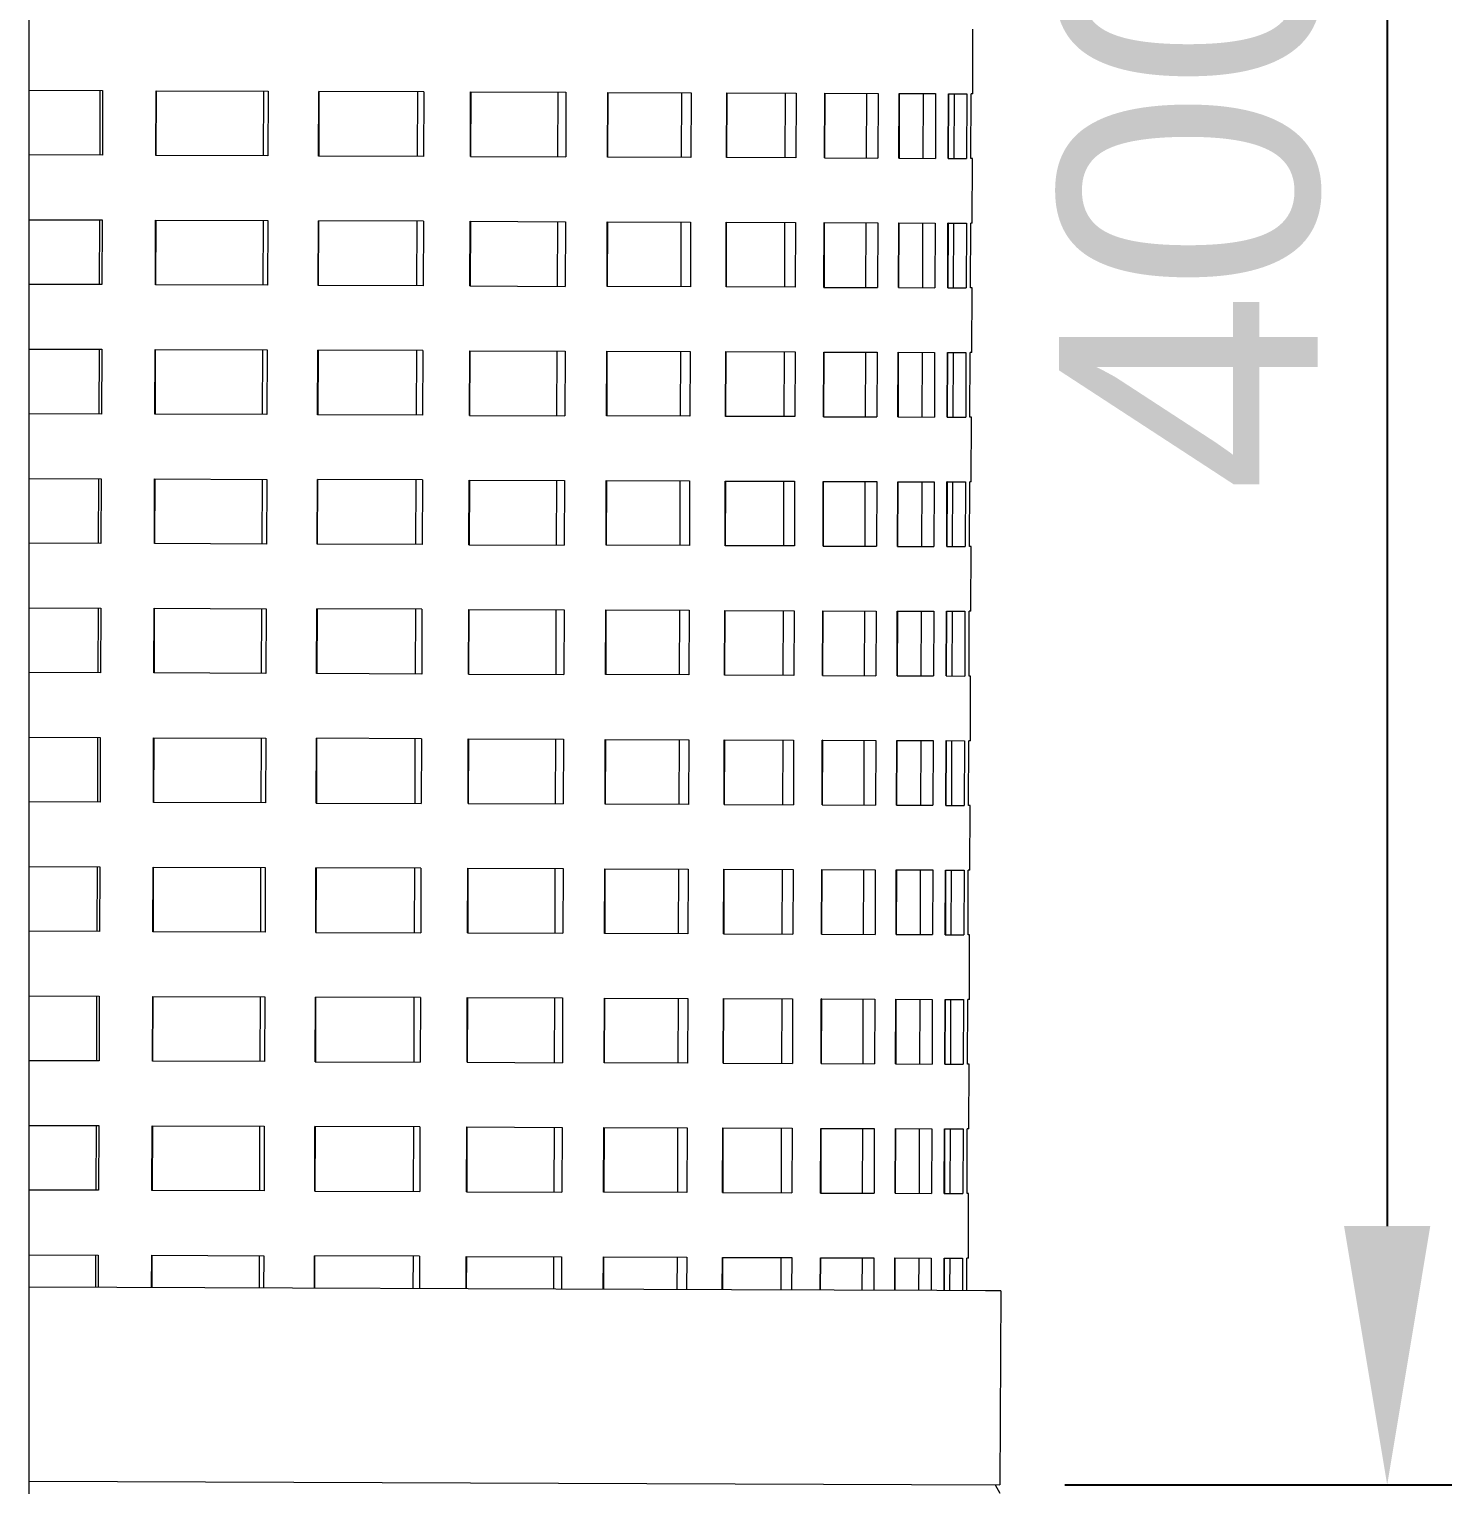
# Model space of a CAD drawing. Header units: millimetres. Extents: x 311 to 4068, y 1050 to 3803.
# Drawn here: x 2647.1 to 2866.9, y 2940.2 to 3165.2 of the extents above; entities that cross this region are included whole.
import ezdxf

# ---------------------------------------------------------------- set-up
doc = ezdxf.new("R2010")
doc.units = ezdxf.units.MM
doc.layers.add('ZANO_R', color=7, linetype='Continuous', lineweight=0)
doc.layers.add('ZANO_W', color=1, linetype='Continuous', lineweight=0)
doc.styles.get("Standard").update_dxf_attribs({"font": 'ARIALUNI.TTF'})
doc.dimstyles.new('pl i ang', dxfattribs={"dimtxt": 50, "dimasz": 50, "dimexe": 1.25, "dimexo": 0.625, "dimgap": 10, "dimtad": 1, "dimtoh": 1, "dimtxsty": 'Standard', "dimcen": 2.5, "dimclrd": 1, "dimclre": 1, "dimclrt": 1, "dimadec": 0, "dimazin": 0, "dimtfac": 1, "dimtmove": 0, "dimatfit": 3, "dimfxl": 1, "dimarcsym": 1})

# ---------------------------------------------------------------- blocks, each defined once
blk = doc.blocks.new('*D408')
at = {"layer": 'ZANO_W', "color": 1, "lineweight": -2}
for p, q in [((2808.58, 3340.21), (2866.94, 3340.21)), ((2856.94, 3300.21), (2856.94, 2980.21)), ((2807.1, 2940.21), (2866.94, 2940.21))]:
    blk.add_line(p, q, dxfattribs=at)
at = {"layer": 'ZANO_W', "color": 1}
for points in [[(2863.6, 3300.21), (2850.27, 3300.21), (2856.94, 3340.21)], [(2850.27, 2980.21), (2863.6, 2980.21), (2856.94, 2940.21)]]:
    blk.add_solid(points, dxfattribs=at)
at = {"layer": 'ZANO_W', "color": 1, "insert": (2826.5, 3140.21), "char_height": 40, "attachment_point": 5, "rotation": 90}
blk.add_mtext('400', dxfattribs=at)

msp = doc.modelspace()

# ---------------------------------------------------------------- linework, layer by layer
at = {"layer": 'ZANO_R'}
for p, q in [((2647.06, 2693.42), (2647.06, 3391.42)), ((2792.9, 3155.23), (2792.93, 3165.23)), ((2647.06, 3155.77), (2658.43, 3155.73)), ((2658.01, 3155.73), (2657.98, 3145.73)), ((2658.43, 3155.73), (2658.4, 3145.73)), ((2666.64, 3145.7), (2666.68, 3155.7)), ((2666.71, 3155.7), (2666.67, 3145.7)), ((2666.68, 3155.7), (2684, 3155.63)), ((2683.28, 3155.64), (2683.25, 3145.64)), ((2684, 3155.63), (2683.96, 3145.63)), ((2691.8, 3145.6), (2691.84, 3155.6)), ((2691.86, 3155.6), (2691.82, 3145.6)), ((2708.07, 3155.54), (2691.84, 3155.6)), ((2707.06, 3155.55), (2707.03, 3145.55)), ((2708.07, 3155.54), (2708.03, 3145.54)), ((2715.26, 3145.52), (2715.3, 3155.52)), ((2715.32, 3155.52), (2715.28, 3145.52)), ((2715.3, 3155.52), (2730.03, 3155.46)), ((2728.77, 3155.47), (2728.73, 3145.47)), ((2730.03, 3155.46), (2730, 3145.46)), ((2736.44, 3145.44), (2736.48, 3155.44)), ((2736.5, 3155.44), (2736.46, 3145.44)), ((2736.48, 3155.44), (2749.36, 3155.39)), ((2747.87, 3155.4), (2747.84, 3145.4)), ((2749.36, 3155.39), (2749.32, 3145.39)), ((2754.83, 3145.37), (2754.87, 3155.37)), ((2754.89, 3155.37), (2754.85, 3145.37)), ((2754.87, 3155.37), (2765.58, 3155.33)), ((2763.9, 3155.34), (2763.86, 3145.34)), ((2765.58, 3155.33), (2765.54, 3145.33)), ((2769.97, 3145.31), (2770.01, 3155.31)), ((2770.02, 3155.31), (2769.98, 3145.31)), ((2770.02, 3155.31), (2770.01, 3155.31)), ((2770.02, 3155.31), (2778.28, 3155.28)), ((2776.45, 3155.29), (2776.41, 3145.29)), ((2778.28, 3155.28), (2778.24, 3145.28)), ((2781.49, 3145.27), (2781.52, 3155.27)), ((2781.53, 3155.27), (2781.5, 3145.27)), ((2781.52, 3155.27), (2787.15, 3155.25)), ((2785.22, 3155.26), (2785.18, 3145.26)), ((2787.15, 3155.25), (2787.12, 3145.25)), ((2789.1, 3145.24), (2789.13, 3155.24)), ((2789.14, 3155.24), (2789.1, 3145.24)), ((2789.14, 3155.24), (2789.13, 3155.24)), ((2789.14, 3155.24), (2791.98, 3155.23)), ((2790, 3155.24), (2789.96, 3145.24)), ((2791.98, 3155.23), (2791.95, 3145.23)), ((2792.61, 3145.23), (2792.65, 3155.23)), ((2792.89, 3155.23), (2792.65, 3155.23)), ((2792.89, 3155.23), (2792.89, 3155.23)), ((2658.4, 3145.73), (2647.06, 3145.77)), ((2683.96, 3145.63), (2666.64, 3145.7)), ((2708.03, 3145.54), (2691.8, 3145.6)), ((2715.26, 3145.52), (2730, 3145.46)), ((2749.32, 3145.39), (2736.44, 3145.44)), ((2765.54, 3145.33), (2754.83, 3145.37)), ((2769.97, 3145.31), (2778.24, 3145.28)), ((2781.49, 3145.27), (2787.12, 3145.25)), ((2789.1, 3145.24), (2791.95, 3145.23)), ((2792.85, 3145.23), (2792.61, 3145.23)), ((2792.82, 3135.23), (2792.86, 3145.23)), ((2792.85, 3145.23), (2792.86, 3145.23)), ((2647.06, 3135.77), (2658.36, 3135.73)), ((2657.94, 3135.73), (2657.9, 3125.73)), ((2658.36, 3135.73), (2658.32, 3125.73)), ((2666.57, 3125.7), (2666.6, 3135.7)), ((2666.63, 3135.7), (2666.59, 3125.7)), ((2666.6, 3135.7), (2683.93, 3135.63)), ((2683.21, 3135.64), (2683.17, 3125.64)), ((2683.93, 3135.63), (2683.89, 3125.63)), ((2691.72, 3125.6), (2691.76, 3135.6)), ((2691.79, 3135.6), (2691.75, 3125.6)), ((2707.99, 3135.54), (2691.76, 3135.6)), ((2706.99, 3135.55), (2706.95, 3125.55)), ((2707.99, 3135.54), (2707.95, 3125.54)), ((2715.18, 3125.52), (2715.22, 3135.52)), ((2715.25, 3135.52), (2715.21, 3125.52)), ((2715.22, 3135.52), (2729.96, 3135.46)), ((2728.7, 3135.47), (2728.66, 3125.47)), ((2729.96, 3135.46), (2729.92, 3125.46)), ((2736.37, 3125.44), (2736.41, 3135.44)), ((2736.43, 3135.44), (2736.39, 3125.44)), ((2736.41, 3135.44), (2749.29, 3135.39)), ((2747.8, 3135.4), (2747.76, 3125.4)), ((2749.29, 3135.39), (2749.25, 3125.39)), ((2754.76, 3125.37), (2754.79, 3135.37)), ((2754.81, 3135.37), (2754.78, 3125.37)), ((2754.79, 3135.37), (2765.5, 3135.33)), ((2763.82, 3135.34), (2763.79, 3125.34)), ((2765.5, 3135.33), (2765.46, 3125.33)), ((2769.9, 3125.31), (2769.93, 3135.31)), ((2769.95, 3135.31), (2769.91, 3125.31)), ((2769.95, 3135.31), (2769.93, 3135.31)), ((2769.95, 3135.31), (2778.2, 3135.28)), ((2776.38, 3135.29), (2776.34, 3125.29)), ((2778.2, 3135.28), (2778.17, 3125.28)), ((2781.41, 3125.27), (2781.45, 3135.27)), ((2781.46, 3135.27), (2781.42, 3125.27)), ((2781.45, 3135.27), (2787.08, 3135.25)), ((2785.15, 3135.26), (2785.11, 3125.26)), ((2787.08, 3135.25), (2787.04, 3125.25)), ((2789.02, 3125.24), (2789.06, 3135.24)), ((2789.07, 3135.24), (2789.03, 3125.24)), ((2789.07, 3135.24), (2789.06, 3135.24)), ((2789.07, 3135.24), (2791.91, 3135.23)), ((2789.92, 3135.24), (2789.88, 3125.24)), ((2791.91, 3135.23), (2791.87, 3125.23)), ((2792.54, 3125.23), (2792.58, 3135.23)), ((2792.82, 3135.23), (2792.58, 3135.23)), ((2792.82, 3135.23), (2792.82, 3135.23)), ((2658.32, 3125.73), (2647.06, 3125.77)), ((2683.89, 3125.63), (2666.57, 3125.7)), ((2707.95, 3125.54), (2691.72, 3125.6)), ((2715.18, 3125.52), (2729.92, 3125.46)), ((2749.25, 3125.39), (2736.37, 3125.44)), ((2765.46, 3125.33), (2754.76, 3125.37)), ((2769.9, 3125.31), (2778.17, 3125.28)), ((2781.41, 3125.27), (2787.04, 3125.25)), ((2789.02, 3125.24), (2791.87, 3125.23)), ((2792.78, 3125.23), (2792.54, 3125.23)), ((2792.75, 3115.23), (2792.78, 3125.23)), ((2792.78, 3125.23), (2792.78, 3125.23)), ((2647.06, 3115.77), (2658.28, 3115.73)), ((2657.87, 3115.73), (2657.83, 3105.73)), ((2658.28, 3115.73), (2658.25, 3105.73)), ((2666.49, 3105.7), (2666.53, 3115.7)), ((2666.56, 3115.7), (2666.52, 3105.7)), ((2666.53, 3115.7), (2683.85, 3115.63)), ((2683.13, 3115.64), (2683.1, 3105.64)), ((2683.85, 3115.63), (2683.82, 3105.63)), ((2691.65, 3105.6), (2691.69, 3115.6)), ((2691.71, 3115.6), (2691.68, 3105.6)), ((2707.92, 3115.54), (2691.69, 3115.6)), ((2706.91, 3115.55), (2706.88, 3105.55)), ((2707.92, 3115.54), (2707.88, 3105.54)), ((2715.11, 3105.52), (2715.15, 3115.52)), ((2715.17, 3115.52), (2715.13, 3105.52)), ((2715.15, 3115.52), (2729.88, 3115.46)), ((2728.62, 3115.47), (2728.59, 3105.47)), ((2729.88, 3115.46), (2729.85, 3105.46)), ((2736.29, 3105.44), (2736.33, 3115.44)), ((2736.35, 3115.44), (2736.32, 3105.44)), ((2736.33, 3115.44), (2749.21, 3115.39)), ((2747.72, 3115.4), (2747.69, 3105.4)), ((2749.21, 3115.39), (2749.18, 3105.39)), ((2754.68, 3105.37), (2754.72, 3115.37)), ((2754.74, 3115.37), (2754.7, 3105.37)), ((2754.72, 3115.37), (2765.43, 3115.33)), ((2763.75, 3115.34), (2763.71, 3105.34)), ((2765.43, 3115.33), (2765.39, 3105.33)), ((2769.82, 3105.31), (2769.86, 3115.31)), ((2769.87, 3115.31), (2769.84, 3105.31)), ((2769.87, 3115.31), (2769.86, 3115.31)), ((2769.87, 3115.31), (2778.13, 3115.28)), ((2776.3, 3115.29), (2776.26, 3105.29)), ((2778.13, 3115.28), (2778.09, 3105.28)), ((2781.34, 3105.27), (2781.37, 3115.27)), ((2781.38, 3115.27), (2781.35, 3105.27)), ((2781.37, 3115.27), (2787, 3115.25)), ((2785.07, 3115.26), (2785.03, 3105.26)), ((2787, 3115.25), (2786.97, 3105.25)), ((2788.95, 3105.24), (2788.98, 3115.24)), ((2788.99, 3115.24), (2788.95, 3105.24)), ((2788.99, 3115.24), (2788.98, 3115.24)), ((2788.99, 3115.24), (2791.84, 3115.23)), ((2789.85, 3115.24), (2789.81, 3105.24)), ((2791.84, 3115.23), (2791.8, 3105.23)), ((2792.46, 3105.23), (2792.5, 3115.23)), ((2792.74, 3115.23), (2792.5, 3115.23)), ((2792.74, 3115.23), (2792.75, 3115.23)), ((2658.25, 3105.73), (2647.06, 3105.77)), ((2683.82, 3105.63), (2666.49, 3105.7)), ((2707.88, 3105.54), (2691.65, 3105.6)), ((2715.11, 3105.52), (2729.85, 3105.46)), ((2749.18, 3105.39), (2736.29, 3105.44)), ((2765.39, 3105.33), (2754.68, 3105.37)), ((2769.82, 3105.31), (2778.09, 3105.28)), ((2781.34, 3105.27), (2786.97, 3105.25)), ((2788.95, 3105.24), (2791.8, 3105.23)), ((2792.71, 3105.23), (2792.46, 3105.23)), ((2792.67, 3095.23), (2792.71, 3105.23)), ((2792.71, 3105.23), (2792.71, 3105.23)), ((2647.06, 3095.77), (2658.21, 3095.73)), ((2657.79, 3095.73), (2657.75, 3085.73)), ((2658.21, 3095.73), (2658.17, 3085.73)), ((2666.42, 3085.7), (2666.46, 3095.7)), ((2666.48, 3095.7), (2666.45, 3085.7)), ((2666.46, 3095.7), (2683.78, 3095.63)), ((2683.06, 3095.64), (2683.02, 3085.64)), ((2683.78, 3095.63), (2683.74, 3085.63)), ((2691.58, 3085.6), (2691.61, 3095.6)), ((2691.64, 3095.6), (2691.6, 3085.6)), ((2707.84, 3095.54), (2691.61, 3095.6)), ((2706.84, 3095.55), (2706.8, 3085.55)), ((2707.84, 3095.54), (2707.81, 3085.54)), ((2715.04, 3085.52), (2715.07, 3095.52)), ((2715.1, 3095.52), (2715.06, 3085.52)), ((2715.07, 3095.52), (2729.81, 3095.46)), ((2728.55, 3095.47), (2728.51, 3085.47)), ((2729.81, 3095.46), (2729.77, 3085.46)), ((2736.22, 3085.44), (2736.26, 3095.44)), ((2736.28, 3095.44), (2736.24, 3085.44)), ((2736.26, 3095.44), (2749.14, 3095.39)), ((2747.65, 3095.4), (2747.61, 3085.4)), ((2749.14, 3095.39), (2749.1, 3085.39)), ((2754.61, 3085.37), (2754.65, 3095.37)), ((2754.66, 3095.37), (2754.63, 3085.37)), ((2754.65, 3095.37), (2765.35, 3095.33)), ((2763.67, 3095.34), (2763.64, 3085.34)), ((2765.35, 3095.33), (2765.32, 3085.33)), ((2769.75, 3085.31), (2769.78, 3095.31)), ((2769.8, 3095.31), (2769.76, 3085.31)), ((2769.8, 3095.31), (2769.78, 3095.31)), ((2769.8, 3095.31), (2778.05, 3095.28)), ((2776.23, 3095.29), (2776.19, 3085.29)), ((2778.05, 3095.28), (2778.02, 3085.28)), ((2781.26, 3085.27), (2781.3, 3095.27)), ((2781.31, 3095.27), (2781.27, 3085.27)), ((2781.3, 3095.27), (2786.93, 3095.25)), ((2785, 3095.26), (2784.96, 3085.26)), ((2786.93, 3095.25), (2786.89, 3085.25)), ((2788.87, 3085.24), (2788.91, 3095.24)), ((2788.92, 3095.24), (2788.88, 3085.24)), ((2788.92, 3095.24), (2788.91, 3095.24)), ((2788.92, 3095.24), (2791.76, 3095.23)), ((2789.77, 3095.24), (2789.73, 3085.24)), ((2791.76, 3095.23), (2791.72, 3085.23)), ((2792.39, 3085.23), (2792.43, 3095.23)), ((2792.67, 3095.23), (2792.43, 3095.23)), ((2792.67, 3095.23), (2792.67, 3095.23)), ((2658.17, 3085.73), (2647.06, 3085.77)), ((2683.74, 3085.63), (2666.42, 3085.7)), ((2707.81, 3085.54), (2691.58, 3085.6)), ((2715.04, 3085.52), (2729.77, 3085.46)), ((2749.1, 3085.39), (2736.22, 3085.44)), ((2765.32, 3085.33), (2754.61, 3085.37)), ((2769.75, 3085.31), (2778.02, 3085.28)), ((2781.26, 3085.27), (2786.89, 3085.25)), ((2788.87, 3085.24), (2791.72, 3085.23)), ((2792.63, 3085.23), (2792.39, 3085.23)), ((2792.6, 3075.23), (2792.63, 3085.23)), ((2792.63, 3085.23), (2792.63, 3085.23)), ((2647.06, 3075.77), (2658.14, 3075.73)), ((2657.72, 3075.73), (2657.68, 3065.73)), ((2658.14, 3075.73), (2658.1, 3065.73)), ((2666.34, 3065.7), (2666.38, 3075.7)), ((2666.41, 3075.7), (2666.37, 3065.7)), ((2666.38, 3075.7), (2683.7, 3075.63)), ((2682.98, 3075.64), (2682.95, 3065.64)), ((2683.7, 3075.63), (2683.67, 3065.63)), ((2691.5, 3065.6), (2691.54, 3075.6)), ((2691.56, 3075.6), (2691.53, 3065.6)), ((2707.77, 3075.54), (2691.54, 3075.6)), ((2706.77, 3075.55), (2706.73, 3065.55)), ((2707.77, 3075.54), (2707.73, 3065.54)), ((2714.96, 3065.52), (2715, 3075.52)), ((2715.02, 3075.52), (2714.98, 3065.52)), ((2715, 3075.52), (2729.73, 3075.46)), ((2728.47, 3075.47), (2728.44, 3065.47)), ((2729.73, 3075.46), (2729.7, 3065.46)), ((2736.15, 3065.44), (2736.18, 3075.44)), ((2736.2, 3075.44), (2736.17, 3065.44)), ((2736.18, 3075.44), (2749.06, 3075.39)), ((2747.58, 3075.4), (2747.54, 3065.4)), ((2749.06, 3075.39), (2749.03, 3065.39)), ((2754.53, 3065.37), (2754.57, 3075.37)), ((2754.59, 3075.37), (2754.55, 3065.37)), ((2754.57, 3075.37), (2765.28, 3075.33)), ((2763.6, 3075.34), (2763.56, 3065.34)), ((2765.28, 3075.33), (2765.24, 3065.33)), ((2769.67, 3065.31), (2769.71, 3075.31)), ((2769.72, 3075.31), (2769.69, 3065.31)), ((2769.72, 3075.31), (2769.71, 3075.31)), ((2769.72, 3075.31), (2777.98, 3075.28)), ((2776.15, 3075.29), (2776.11, 3065.29)), ((2777.98, 3075.28), (2777.94, 3065.28)), ((2781.19, 3065.27), (2781.23, 3075.27)), ((2781.24, 3075.27), (2781.2, 3065.27)), ((2781.23, 3075.27), (2786.86, 3075.25)), ((2784.92, 3075.26), (2784.89, 3065.26)), ((2786.86, 3075.25), (2786.82, 3065.25)), ((2788.8, 3065.24), (2788.84, 3075.24)), ((2788.84, 3075.24), (2788.8, 3065.24)), ((2788.84, 3075.24), (2791.69, 3075.23)), ((2788.84, 3075.24), (2788.84, 3075.24)), ((2789.7, 3075.24), (2789.66, 3065.24)), ((2791.69, 3075.23), (2791.65, 3065.23)), ((2792.32, 3065.23), (2792.35, 3075.23)), ((2792.6, 3075.23), (2792.35, 3075.23)), ((2792.6, 3075.23), (2792.6, 3075.23)), ((2658.1, 3065.73), (2647.06, 3065.77)), ((2683.67, 3065.63), (2666.34, 3065.7)), ((2707.73, 3065.54), (2691.5, 3065.6)), ((2714.96, 3065.52), (2729.7, 3065.46)), ((2749.03, 3065.39), (2736.15, 3065.44)), ((2765.24, 3065.33), (2754.53, 3065.37)), ((2769.67, 3065.31), (2777.94, 3065.28)), ((2781.19, 3065.27), (2786.82, 3065.25)), ((2788.8, 3065.24), (2791.65, 3065.23)), ((2792.56, 3065.23), (2792.32, 3065.23)), ((2792.52, 3055.23), (2792.56, 3065.23)), ((2792.56, 3065.23), (2792.56, 3065.23)), ((2647.06, 3055.77), (2658.06, 3055.73)), ((2657.64, 3055.73), (2657.61, 3045.73)), ((2658.06, 3055.73), (2658.02, 3045.73)), ((2666.27, 3045.7), (2666.31, 3055.7)), ((2666.33, 3055.7), (2666.3, 3045.7)), ((2666.31, 3055.7), (2683.63, 3055.63)), ((2682.91, 3055.64), (2682.87, 3045.64)), ((2683.63, 3055.63), (2683.59, 3045.63)), ((2691.43, 3045.6), (2691.46, 3055.6)), ((2691.49, 3055.6), (2691.45, 3045.6)), ((2707.69, 3055.54), (2691.46, 3055.6)), ((2706.69, 3055.55), (2706.65, 3045.55)), ((2707.69, 3055.54), (2707.66, 3045.54)), ((2714.89, 3045.52), (2714.92, 3055.52)), ((2714.95, 3055.52), (2714.91, 3045.52)), ((2714.92, 3055.52), (2729.66, 3055.46)), ((2728.4, 3055.47), (2728.36, 3045.47)), ((2729.66, 3055.46), (2729.62, 3045.46)), ((2736.07, 3045.44), (2736.11, 3055.44)), ((2736.13, 3055.44), (2736.09, 3045.44)), ((2736.11, 3055.44), (2748.99, 3055.39)), ((2747.5, 3055.4), (2747.46, 3045.4)), ((2748.99, 3055.39), (2748.95, 3045.39)), ((2754.46, 3045.37), (2754.5, 3055.37)), ((2754.51, 3055.37), (2754.48, 3045.37)), ((2754.5, 3055.37), (2765.2, 3055.33)), ((2763.53, 3055.34), (2763.49, 3045.34)), ((2765.2, 3055.33), (2765.17, 3045.33)), ((2769.6, 3045.31), (2769.64, 3055.31)), ((2769.65, 3055.31), (2769.61, 3045.31)), ((2769.65, 3055.31), (2769.64, 3055.31)), ((2769.65, 3055.31), (2777.91, 3055.28)), ((2776.08, 3055.29), (2776.04, 3045.29)), ((2777.91, 3055.28), (2777.87, 3045.28)), ((2781.11, 3045.27), (2781.15, 3055.27)), ((2781.16, 3055.27), (2781.12, 3045.27)), ((2781.15, 3055.27), (2786.78, 3055.25)), ((2784.85, 3055.26), (2784.81, 3045.26)), ((2786.78, 3055.25), (2786.74, 3045.25)), ((2788.72, 3045.24), (2788.76, 3055.24)), ((2788.77, 3055.24), (2788.73, 3045.24)), ((2788.77, 3055.24), (2788.76, 3055.24)), ((2788.77, 3055.24), (2791.61, 3055.23)), ((2789.62, 3055.24), (2789.59, 3045.24)), ((2791.61, 3055.23), (2791.57, 3045.23)), ((2792.24, 3045.23), (2792.28, 3055.23)), ((2792.52, 3055.23), (2792.28, 3055.23)), ((2792.52, 3055.23), (2792.52, 3055.23)), ((2658.02, 3045.73), (2647.06, 3045.77)), ((2683.59, 3045.63), (2666.27, 3045.7)), ((2691.43, 3045.6), (2707.66, 3045.54)), ((2714.89, 3045.52), (2729.62, 3045.46)), ((2748.95, 3045.39), (2736.07, 3045.44)), ((2754.46, 3045.37), (2765.17, 3045.33)), ((2769.6, 3045.31), (2777.87, 3045.28)), ((2781.11, 3045.27), (2786.74, 3045.25)), ((2788.72, 3045.24), (2791.57, 3045.23)), ((2792.48, 3045.23), (2792.24, 3045.23)), ((2792.45, 3035.23), (2792.49, 3045.23)), ((2792.48, 3045.23), (2792.48, 3045.23)), ((2647.06, 3035.77), (2657.99, 3035.73)), ((2657.57, 3035.73), (2657.53, 3025.73)), ((2657.99, 3035.73), (2657.95, 3025.73)), ((2666.19, 3025.7), (2666.23, 3035.7)), ((2666.26, 3035.7), (2666.22, 3025.7)), ((2666.23, 3035.7), (2683.55, 3035.63)), ((2682.84, 3035.64), (2682.8, 3025.64)), ((2683.55, 3035.63), (2683.52, 3025.63)), ((2691.35, 3025.6), (2691.39, 3035.6)), ((2691.42, 3035.6), (2691.38, 3025.6)), ((2707.62, 3035.54), (2691.39, 3035.6)), ((2706.62, 3035.55), (2706.58, 3025.55)), ((2707.62, 3035.54), (2707.58, 3025.54)), ((2714.81, 3025.52), (2714.85, 3035.52)), ((2714.87, 3035.52), (2714.84, 3025.52)), ((2714.85, 3035.52), (2729.59, 3035.46)), ((2728.33, 3035.47), (2728.29, 3025.47)), ((2729.59, 3035.46), (2729.55, 3025.46)), ((2736, 3025.44), (2736.03, 3035.44)), ((2736.06, 3035.44), (2736.02, 3025.44)), ((2736.03, 3035.44), (2748.91, 3035.39)), ((2747.43, 3035.4), (2747.39, 3025.4)), ((2748.91, 3035.39), (2748.88, 3025.39)), ((2754.39, 3025.37), (2754.42, 3035.37)), ((2754.44, 3035.37), (2754.4, 3025.37)), ((2754.42, 3035.37), (2765.13, 3035.33)), ((2763.45, 3035.34), (2763.41, 3025.34)), ((2765.13, 3035.33), (2765.09, 3025.33)), ((2769.52, 3025.31), (2769.56, 3035.31)), ((2769.57, 3035.31), (2769.54, 3025.31)), ((2769.57, 3035.31), (2769.56, 3035.31)), ((2769.57, 3035.31), (2777.83, 3035.28)), ((2776, 3035.29), (2775.97, 3025.29)), ((2777.83, 3035.28), (2777.79, 3025.28)), ((2781.04, 3025.27), (2781.08, 3035.27)), ((2781.09, 3035.27), (2781.05, 3025.27)), ((2781.08, 3035.27), (2786.71, 3035.25)), ((2784.77, 3035.26), (2784.74, 3025.26)), ((2786.71, 3035.25), (2786.67, 3025.25)), ((2788.65, 3025.24), (2788.69, 3035.24)), ((2788.69, 3035.24), (2788.66, 3025.24)), ((2788.69, 3035.24), (2791.54, 3035.23)), ((2788.69, 3035.24), (2788.69, 3035.24)), ((2789.55, 3035.24), (2789.51, 3025.24)), ((2791.54, 3035.23), (2791.5, 3025.23)), ((2792.17, 3025.23), (2792.2, 3035.23)), ((2792.45, 3035.23), (2792.2, 3035.23)), ((2792.45, 3035.23), (2792.45, 3035.23)), ((2657.95, 3025.73), (2647.06, 3025.77)), ((2683.52, 3025.63), (2666.19, 3025.7)), ((2691.35, 3025.6), (2707.58, 3025.54)), ((2714.81, 3025.52), (2729.55, 3025.46)), ((2748.88, 3025.39), (2736, 3025.44)), ((2754.39, 3025.37), (2765.09, 3025.33)), ((2769.52, 3025.31), (2777.79, 3025.28)), ((2781.04, 3025.27), (2786.67, 3025.25)), ((2788.65, 3025.24), (2791.5, 3025.23)), ((2792.41, 3025.23), (2792.17, 3025.23)), ((2792.37, 3015.23), (2792.41, 3025.23)), ((2792.41, 3025.23), (2792.41, 3025.23)), ((2647.06, 3015.77), (2657.91, 3015.73)), ((2657.49, 3015.73), (2657.46, 3005.73)), ((2657.91, 3015.73), (2657.87, 3005.73)), ((2666.12, 3005.7), (2666.16, 3015.7)), ((2666.18, 3015.7), (2666.15, 3005.7)), ((2666.16, 3015.7), (2683.48, 3015.63)), ((2682.76, 3015.64), (2682.72, 3005.64)), ((2683.48, 3015.63), (2683.44, 3005.63)), ((2691.28, 3005.6), (2691.31, 3015.6)), ((2691.34, 3015.6), (2691.3, 3005.6)), ((2707.54, 3015.54), (2691.31, 3015.6)), ((2706.54, 3015.55), (2706.51, 3005.55)), ((2707.54, 3015.54), (2707.51, 3005.54)), ((2714.74, 3005.52), (2714.77, 3015.52)), ((2714.8, 3015.52), (2714.76, 3005.52)), ((2714.77, 3015.52), (2729.51, 3015.46)), ((2728.25, 3015.47), (2728.21, 3005.47)), ((2729.51, 3015.46), (2729.47, 3005.46)), ((2735.92, 3005.44), (2735.96, 3015.44)), ((2735.98, 3015.44), (2735.94, 3005.44)), ((2735.96, 3015.44), (2748.84, 3015.39)), ((2747.35, 3015.4), (2747.32, 3005.4)), ((2748.84, 3015.39), (2748.8, 3005.39)), ((2754.31, 3005.37), (2754.35, 3015.37)), ((2754.37, 3015.37), (2754.33, 3005.37)), ((2754.35, 3015.37), (2765.06, 3015.33)), ((2763.38, 3015.34), (2763.34, 3005.34)), ((2765.06, 3015.33), (2765.02, 3005.33)), ((2769.45, 3005.31), (2769.49, 3015.31)), ((2769.5, 3015.31), (2769.46, 3005.31)), ((2769.5, 3015.31), (2769.49, 3015.31)), ((2769.5, 3015.31), (2777.76, 3015.28)), ((2775.93, 3015.29), (2775.89, 3005.29)), ((2777.76, 3015.28), (2777.72, 3005.28)), ((2780.97, 3005.27), (2781, 3015.27)), ((2781.01, 3015.27), (2780.98, 3005.27)), ((2781, 3015.27), (2786.63, 3015.25)), ((2784.7, 3015.26), (2784.66, 3005.26)), ((2786.63, 3015.25), (2786.6, 3005.25)), ((2788.58, 3005.24), (2788.61, 3015.24)), ((2788.62, 3015.24), (2788.58, 3005.24)), ((2788.62, 3015.24), (2788.61, 3015.24)), ((2788.62, 3015.24), (2791.46, 3015.23)), ((2789.47, 3015.24), (2789.44, 3005.24)), ((2791.46, 3015.23), (2791.43, 3005.23)), ((2792.09, 3005.23), (2792.13, 3015.23)), ((2792.37, 3015.23), (2792.13, 3015.23)), ((2792.37, 3015.23), (2792.37, 3015.23)), ((2657.87, 3005.73), (2647.06, 3005.77)), ((2683.44, 3005.63), (2666.12, 3005.7)), ((2691.28, 3005.6), (2707.51, 3005.54)), ((2714.74, 3005.52), (2729.47, 3005.46)), ((2748.8, 3005.39), (2735.92, 3005.44)), ((2754.31, 3005.37), (2765.02, 3005.33)), ((2769.45, 3005.31), (2777.72, 3005.28)), ((2780.97, 3005.27), (2786.6, 3005.25)), ((2788.58, 3005.24), (2791.43, 3005.23)), ((2792.33, 3005.23), (2792.09, 3005.23)), ((2792.3, 2995.23), (2792.34, 3005.23)), ((2792.33, 3005.23), (2792.34, 3005.23)), ((2647.06, 2995.77), (2657.84, 2995.73)), ((2657.42, 2995.73), (2657.38, 2985.73)), ((2657.84, 2995.73), (2657.8, 2985.73)), ((2666.05, 2985.7), (2666.08, 2995.7)), ((2666.11, 2995.7), (2666.07, 2985.7)), ((2666.08, 2995.7), (2683.41, 2995.63)), ((2682.69, 2995.64), (2682.65, 2985.64)), ((2683.41, 2995.63), (2683.37, 2985.63)), ((2691.2, 2985.6), (2691.24, 2995.6)), ((2691.27, 2995.6), (2691.23, 2985.6)), ((2707.47, 2995.54), (2691.24, 2995.6)), ((2706.47, 2995.55), (2706.43, 2985.55)), ((2707.47, 2995.54), (2707.43, 2985.54)), ((2714.66, 2985.52), (2714.7, 2995.52)), ((2714.72, 2995.52), (2714.69, 2985.52)), ((2714.7, 2995.52), (2729.44, 2995.46)), ((2728.18, 2995.47), (2728.14, 2985.47)), ((2729.44, 2995.46), (2729.4, 2985.46)), ((2735.85, 2985.44), (2735.89, 2995.44)), ((2735.91, 2995.44), (2735.87, 2985.44)), ((2735.89, 2995.44), (2748.77, 2995.39)), ((2747.28, 2995.4), (2747.24, 2985.4)), ((2748.77, 2995.39), (2748.73, 2985.39)), ((2754.24, 2985.37), (2754.27, 2995.37)), ((2754.29, 2995.37), (2754.25, 2985.37)), ((2754.27, 2995.37), (2764.98, 2995.33)), ((2763.3, 2995.34), (2763.26, 2985.34)), ((2764.98, 2995.33), (2764.94, 2985.33)), ((2769.37, 2985.31), (2769.41, 2995.31)), ((2769.43, 2995.31), (2769.39, 2985.31)), ((2769.43, 2995.31), (2769.41, 2995.31)), ((2769.43, 2995.31), (2777.68, 2995.28)), ((2775.85, 2995.29), (2775.82, 2985.29)), ((2777.68, 2995.28), (2777.65, 2985.28)), ((2780.89, 2985.27), (2780.93, 2995.27)), ((2780.94, 2995.27), (2780.9, 2985.27)), ((2780.93, 2995.27), (2786.56, 2995.25)), ((2784.63, 2995.26), (2784.59, 2985.26)), ((2786.56, 2995.25), (2786.52, 2985.25)), ((2788.5, 2985.24), (2788.54, 2995.24)), ((2788.54, 2995.24), (2788.51, 2985.24)), ((2788.54, 2995.24), (2791.39, 2995.23)), ((2788.54, 2995.24), (2788.54, 2995.24)), ((2789.4, 2995.24), (2789.36, 2985.24)), ((2791.39, 2995.23), (2791.35, 2985.23)), ((2792.02, 2985.23), (2792.05, 2995.23)), ((2792.3, 2995.23), (2792.05, 2995.23)), ((2792.3, 2995.23), (2792.3, 2995.23)), ((2657.8, 2985.73), (2647.06, 2985.77)), ((2683.37, 2985.63), (2666.05, 2985.7)), ((2691.2, 2985.6), (2707.43, 2985.54)), ((2714.66, 2985.52), (2729.4, 2985.46)), ((2748.73, 2985.39), (2735.85, 2985.44)), ((2754.24, 2985.37), (2764.94, 2985.33)), ((2769.37, 2985.31), (2777.65, 2985.28)), ((2780.89, 2985.27), (2786.52, 2985.25)), ((2788.5, 2985.24), (2791.35, 2985.23)), ((2792.26, 2985.23), (2792.02, 2985.23)), ((2792.23, 2975.23), (2792.26, 2985.23)), ((2792.26, 2985.23), (2792.26, 2985.23)), ((2647.06, 2975.77), (2657.76, 2975.73)), ((2657.34, 2975.73), (2657.33, 2970.73)), ((2657.76, 2975.73), (2657.74, 2970.73)), ((2665.99, 2970.7), (2666.01, 2975.7)), ((2666.01, 2975.7), (2683.33, 2975.63)), ((2666.04, 2975.7), (2666.02, 2970.7)), ((2682.61, 2975.64), (2682.59, 2970.64)), ((2683.33, 2975.63), (2683.31, 2970.63)), ((2691.15, 2970.6), (2691.17, 2975.6)), ((2691.19, 2975.6), (2691.17, 2970.6)), ((2707.4, 2975.54), (2691.17, 2975.6)), ((2706.39, 2975.55), (2706.38, 2970.55)), ((2707.4, 2975.54), (2707.38, 2970.54)), ((2714.61, 2970.52), (2714.63, 2975.52)), ((2714.65, 2975.52), (2714.63, 2970.52)), ((2714.63, 2975.52), (2729.36, 2975.46)), ((2728.1, 2975.47), (2728.08, 2970.47)), ((2729.36, 2975.46), (2729.34, 2970.46)), ((2735.79, 2970.44), (2735.81, 2975.44)), ((2735.81, 2975.44), (2748.69, 2975.39)), ((2735.83, 2975.44), (2735.81, 2970.44)), ((2747.2, 2975.4), (2747.18, 2970.4)), ((2748.69, 2975.39), (2748.67, 2970.39)), ((2754.18, 2970.37), (2754.2, 2975.37)), ((2754.22, 2975.37), (2754.2, 2970.37)), ((2754.2, 2975.37), (2764.91, 2975.33)), ((2763.23, 2975.34), (2763.21, 2970.34)), ((2764.91, 2975.33), (2764.89, 2970.33)), ((2769.32, 2970.31), (2769.34, 2975.31)), ((2769.35, 2975.31), (2769.33, 2970.31)), ((2769.35, 2975.31), (2769.34, 2975.31)), ((2769.35, 2975.31), (2777.61, 2975.28)), ((2775.78, 2975.29), (2775.76, 2970.29)), ((2777.61, 2975.28), (2777.59, 2970.28)), ((2780.83, 2970.27), (2780.85, 2975.27)), ((2780.86, 2975.27), (2780.85, 2970.27)), ((2780.85, 2975.27), (2786.48, 2975.25)), ((2784.55, 2975.26), (2784.53, 2970.26)), ((2786.48, 2975.25), (2786.46, 2970.25)), ((2788.45, 2970.24), (2788.46, 2975.24)), ((2788.47, 2975.24), (2788.45, 2970.24)), ((2788.47, 2975.24), (2788.46, 2975.24)), ((2788.47, 2975.24), (2791.31, 2975.23)), ((2789.33, 2975.24), (2789.31, 2970.24)), ((2791.31, 2975.23), (2791.3, 2970.23)), ((2791.96, 2970.23), (2791.98, 2975.23)), ((2792.22, 2975.23), (2791.98, 2975.23)), ((2792.22, 2975.23), (2792.22, 2975.23)), ((2755.63, 2970.36), (2647.06, 2970.77)), ((2787.34, 2970.25), (2755.63, 2970.36)), ((2794.87, 2970.22), (2787.34, 2970.25)), ((2796.65, 2970.21), (2794.87, 2970.22)), ((2797.07, 2970.21), (2796.65, 2970.21)), ((2797.18, 2970.21), (2797.07, 2970.21)), ((2797.21, 2970.21), (2797.1, 2940.21)), ((2797.2, 2970.21), (2797.18, 2970.21)), ((2797.21, 2970.21), (2797.2, 2970.21)), ((2797.21, 2970.21), (2797.21, 2970.21)), ((2647.06, 2940.77), (2797.09, 2940.21)), ((2796.37, 2940.21), (2797.09, 2938.9))]:
    msp.add_line(p, q, dxfattribs=at)

# ---------------------------------------------------------------- dimensions: what is measured, and where the dimension line sits
at = {"layer": 'ZANO_W'}
dim = msp.add_linear_dim(base=(2856.94, 2940.21), p1=(2798.58, 3340.21), p2=(2797.1, 2940.21), angle=90, dimstyle='pl i ang', override={"dimtxt": 40, "dimasz": 40, "dimexe": 10, "dimexo": 10, "dimtoh": 0, "dimdec": 0, "dimtdec": 0, "dimtmove": 1}, dxfattribs=at)
dim.commit()
dim.dimension.update_dxf_attribs({"geometry": '*D408', "text_midpoint": (2826.5, 3140.21)})

doc.saveas('drawing.dxf')
